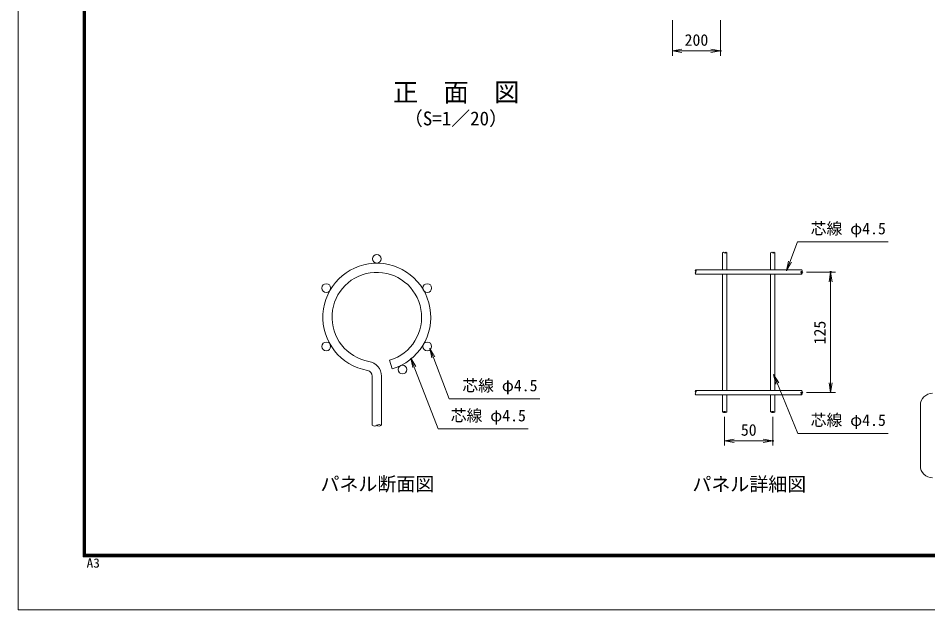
# Model space of a CAD drawing. Units: millimetres, scale not verified, with parts at other scales. Extents: x -4200 to 4200, y -2970 to 2970.
# Drawn here: x -4200 to -424, y -2970 to -517 of the extents above; entities that cross this region are included whole.
import ezdxf
from ezdxf.enums import TextEntityAlignment as Align

# ---------------------------------------------------------------- set-up
doc = ezdxf.new("R2010")
doc.units = ezdxf.units.MM
doc.header["$LTSCALE"] = 10
doc.header["$PDMODE"] = 32
doc.header["$PDSIZE"] = 5
for name, color, linetype, lineweight in [('0-0_D-TTL-TXT', 7, 'Continuous', 9), ('0-2_D-STR-DIM', 7, 'Continuous', 9), ('0-3_0', 7, 'Continuous', 9), ('0-7_D-STR2', 7, 'Continuous', 9), ('0-D_D-STR-TXT', 7, 'Continuous', 9), ('0-E_D-TTL', 7, 'Continuous', 9)]:
    doc.layers.add(name, color=color, linetype=linetype, lineweight=lineweight)
doc.layers.add('0-4_Defpoints', color=7, linetype='Continuous')
doc.styles.add('ＭＳ ゴシック', font='')
doc.styles.get('ＭＳ ゴシック').set_extended_font_data('MS Gothic')

# ---------------------------------------------------------------- blocks, each defined once
blk = doc.blocks.new('_Open')
at = {"layer": '0-3_0'}
blk.add_line((-10, 1.667), (0, 0), dxfattribs=at)
blk.add_lwpolyline([(-10, -1.667), (0, 0), (-10, 0)], dxfattribs=at)

msp = doc.modelspace()

# ---------------------------------------------------------------- linework, layer by layer
at = {"layer": '0-0_D-TTL-TXT', "color": 2}
msp.add_line((-455.13, -2122.25), (-455.13, -2372.25), dxfattribs=at)
for centre, start, end in [((-405.13, -2122.25), 90, 180), ((-405.13, -2372.25), 180, 270)]:
    msp.add_arc(centre, 50, start, end, dxfattribs=at)
at = {"layer": '0-2_D-STR-DIM'}
for p, q in [((-1484.65, -525.79), (-1484.65, -672.43)), ((-1284.65, -525.79), (-1284.65, -672.43)), ((-1444.65, -652.43), (-1324.65, -652.43)), ((-927.57, -1569.48), (-807.57, -1569.48)), ((-827.57, -2029.48), (-827.57, -1609.48)), ((-927.57, -2069.48), (-807.57, -2069.48)), ((-1267.57, -2169.48), (-1267.57, -2289.21)), ((-1067.57, -2169.48), (-1067.57, -2289.21)), ((-1227.57, -2269.21), (-1107.57, -2269.21))]:
    msp.add_line(p, q, dxfattribs=at)
for centre, radius, start, end in [((-1272.07, -1494.01), 6.38, 45.18146, 134.81854), ((-1263.07, -1494.01), 6.38, 45.18146, 134.81854), ((-1263.07, -1484.95), 6.38, 225.18146, 314.81854), ((-1072.07, -1494.01), 6.38, 45.18146, 134.81854), ((-1063.07, -1494.01), 6.38, 45.18146, 134.81854), ((-1063.07, -1484.95), 6.38, 225.18146, 314.81854), ((-1383.04, -1564.98), 6.38, 135.18146, 224.81854), ((-1383.04, -1573.98), 6.38, 135.18146, 224.81854), ((-1392.09, -1564.98), 6.38, 315.18146, 44.81854), ((-943.04, -1573.98), 6.38, 135.18146, 224.81854), ((-952.09, -1564.98), 6.38, 315.18146, 44.81854), ((-952.09, -1573.98), 6.38, 315.18146, 44.81854), ((-1383.04, -2064.98), 6.38, 135.18146, 224.81854), ((-1383.04, -2073.98), 6.38, 135.18146, 224.81854), ((-1392.09, -2064.98), 6.38, 315.18146, 44.81854), ((-943.04, -2073.98), 6.38, 135.18146, 224.81854), ((-952.09, -2064.98), 6.38, 315.18146, 44.81854), ((-952.09, -2073.98), 6.38, 315.18146, 44.81854), ((-1272.07, -2154.01), 6.38, 45.18146, 134.81854), ((-1272.07, -2144.95), 6.38, 225.18146, 314.81854), ((-1263.07, -2144.95), 6.38, 225.18146, 314.81854), ((-1072.07, -2154.01), 6.38, 45.18146, 134.81854), ((-1072.07, -2144.95), 6.38, 225.18146, 314.81854), ((-1063.07, -2144.95), 6.38, 225.18146, 314.81854), ((-2720.68, -2192.39), 15.74, 232.87698, 307.12302), ((-2701.68, -2217.49), 15.74, 52.87698, 127.12302), ((-2701.68, -2192.39), 15.74, 232.87698, 307.12302)]:
    msp.add_arc(centre, radius, start, end, dxfattribs=at)
at = {"layer": '0-4_Defpoints'}
for p in [(-1284.65, -652.43), (-947.57, -1569.48), (-827.57, -1569.48), (-947.57, -2069.48), (-1267.57, -2149.48), (-1067.57, -2149.48), (-1067.57, -2269.21)]:
    msp.add_point(p, dxfattribs=at)
at = {"layer": '0-7_D-STR2'}
for p, q in [((-1276.57, -1489.48), (-1276.57, -1560.48)), ((-1258.57, -1489.48), (-1258.57, -1560.48)), ((-1076.57, -1489.48), (-1076.57, -1560.48)), ((-1058.57, -1489.48), (-1058.57, -1560.48)), ((-1387.57, -1560.48), (-947.57, -1560.48)), ((-1387.57, -1578.48), (-947.57, -1578.48)), ((-1276.57, -1578.48), (-1276.57, -2060.48)), ((-1258.57, -1578.48), (-1258.57, -2060.48)), ((-1076.57, -1578.48), (-1076.57, -2060.48)), ((-1058.57, -1578.48), (-1058.57, -2060.48)), ((-2658.03, -1934.93), (-2647.17, -1971.34)), ((-2730.18, -2204.94), (-2730.18, -2001.09)), ((-2692.18, -2204.94), (-2692.18, -2001.09)), ((-1387.57, -2060.48), (-947.57, -2060.48)), ((-1387.57, -2078.48), (-947.57, -2078.48)), ((-1276.57, -2078.48), (-1276.57, -2149.48)), ((-1258.57, -2078.48), (-1258.57, -2149.48)), ((-1076.57, -2078.48), (-1076.57, -2149.48)), ((-1058.57, -2078.48), (-1058.57, -2149.48))]:
    msp.add_line(p, q, dxfattribs=at)
for centre in [(-2711.18, -1514.68), (-2920.76, -1635.68), (-2501.6, -1635.68), (-2920.76, -1877.68), (-2501.6, -1877.68), (-2604.65, -1973.97)]:
    msp.add_circle(centre, 18, dxfattribs=at)
for centre, radius, start, end in [((-2711.18, -1756.68), 224, 286.60421, 260.01144), ((-2711.18, -1756.68), 186, 286.60421, 259.91481), ((-2754.38, -2001.09), 62.2, 0, 80.16066), ((-2754.38, -2001.09), 24.2, 0, 79.65227)]:
    msp.add_arc(centre, radius, start, end, dxfattribs=at)
at = {"layer": '0-D_D-STR-TXT'}
for points in [[(-588.99, -1443.96), (-964.57, -1443.96), (-1009.98, -1561.91)], [(-2034.8, -2094.74), (-2410.38, -2094.74), (-2490.46, -1887.37)], [(-2082.88, -2219.31), (-2457.19, -2219.31), (-2569.79, -1927.72)], [(-588.99, -2238.2), (-963.3, -2238.2), (-1063.41, -1996.04)]]:
    msp.add_lwpolyline(points, dxfattribs=at)
at = {"layer": '0-E_D-TTL', "color": 2}
msp.add_lwpolyline([(-4199.68, 2970.23), (4200.32, 2970.23), (4200.32, -2969.77), (-4199.68, -2969.77)], close=True, dxfattribs=at)
at = {"layer": '0-E_D-TTL'}
for points in [[(-3929.68, 2750.23), (3930.32, 2750.23), (3930.32, -2749.77), (-3929.68, -2749.77)], [(-3927.18, 2747.73), (3927.82, 2747.73), (3927.82, -2747.27), (-3927.18, -2747.27)], [(-3924.68, 2745.23), (3925.32, 2745.23), (3925.32, -2744.77), (-3924.68, -2744.77)], [(-3922.18, 2742.73), (3922.82, 2742.73), (3922.82, -2742.27), (-3922.18, -2742.27)], [(-3919.68, 2740.23), (3920.32, 2740.23), (3920.32, -2739.77), (-3919.68, -2739.77)]]:
    msp.add_lwpolyline(points, close=True, dxfattribs=at)

# ---------------------------------------------------------------- block references
at = {"layer": '0-2_D-STR-DIM', "xscale": 4, "yscale": 4}
for p, rotation in [((-1484.65, -652.43), 180), ((-827.57, -1569.48), 90), ((-827.57, -2069.48), 270), ((-1267.57, -2269.21), 180)]:
    msp.add_blockref('_Open', p, dxfattribs=dict(at, rotation=rotation))
for p in [(-1284.65, -652.43), (-1067.57, -2269.21)]:
    msp.add_blockref('_Open', p, dxfattribs=at)
at = {"layer": '0-D_D-STR-TXT', "xscale": 4, "yscale": 4}
for p, rotation in [((-1010.7, -1563.78), 248.94327), ((-2491.18, -1885.51), 111.11539), ((-2570.52, -1925.85), 111.11539), ((-1064.18, -1994.19), 112.46125)]:
    msp.add_blockref('_Open', p, dxfattribs=dict(at, rotation=rotation))

# ---------------------------------------------------------------- texts
at = {"layer": '0-0_D-TTL-TXT', "style": 'ＭＳ ゴシック'}
for s, height, p in [('正\u3000面\u3000図', 76.98, (-2644.55, -885.51)), ('（S=1／20）', 57.7, (-2599.07, -978.7)), ('パネル断面図', 57.7, (-2945.09, -2494.27)), ('パネル詳細図', 57.7, (-1401.47, -2495.18))]:
    msp.add_text(s, height=height, dxfattribs=at).set_placement(p, align=Align.BOTTOM_LEFT)
at = {"layer": '0-2_D-STR-DIM', "style": 'ＭＳ ゴシック'}
for s, p in [('200', (-1433.65, -645.68)), ('50', (-1200.19, -2262.46))]:
    msp.add_text(s, height=48.09, dxfattribs=at).set_placement(p, align=Align.BOTTOM_LEFT)
msp.add_text('125', height=48.09, rotation=90, dxfattribs=at).set_placement((-834.31, -1869.48), align=Align.BOTTOM_LEFT)
at = {"layer": '0-D_D-STR-TXT', "style": 'ＭＳ ゴシック'}
for p in [(-910.35, -1427.57), (-2356.15, -2078.35), (-2404.24, -2202.92), (-910.35, -2221.81)]:
    msp.add_text('芯線 φ4.5', height=48.09, dxfattribs=at).set_placement(p, align=Align.BOTTOM_LEFT)
at = {"layer": '0-E_D-TTL', "style": 'ＭＳ ゴシック', "width": 1.05}
msp.add_text('A3', height=38.49, dxfattribs=at).set_placement((-3915.77, -2806.58), align=Align.BOTTOM_LEFT)

doc.saveas('drawing.dxf')
